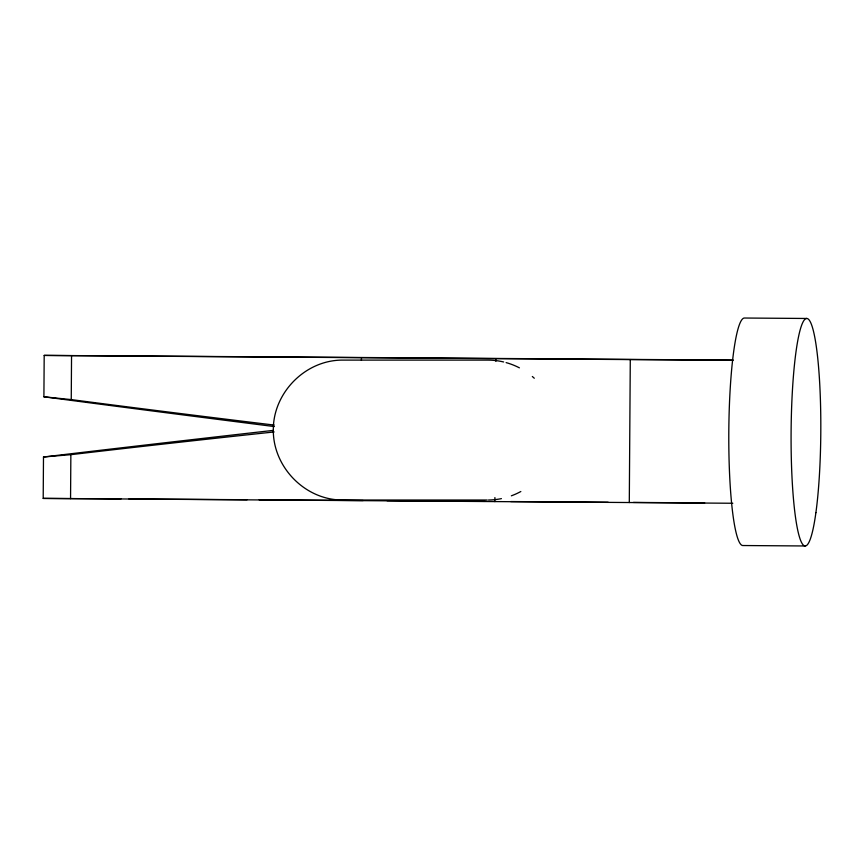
<?xml version="1.0" encoding="UTF-8"?>
<svg xmlns="http://www.w3.org/2000/svg" width="864" height="864" viewBox="0 0 864 864"><rect width="100%" height="100%" fill="white"/><g stroke="black" fill="none" stroke-linecap="round" stroke-linejoin="round"><path stroke-width="1.3" d="M732.812 503.258L43.2 498.409L43.492 457.002A827.496 13.338 -6.2 0 1 270.508 430.704L273.078 430.412M274.396 426.568L270.54 426.082A827.496 11.848 7 0 1 43.902 396.803L44.194 355.406A817.333 0.745 0.4 0 1 391.986 357.718L733.396 360.148M70.556 498.636L70.859 454.669A352.253 5.681 -6.2 0 1 274.147 431.946M274.19 425.077A352.253 5.044 7 0 1 71.248 399.6L71.55 355.633L44.194 355.406M361.422 360.374L361.444 357.674L71.55 355.633M494.878 501.617L494.899 497.578M495.85 361.325L495.86 358.625M629.294 502.567L630.288 359.575L732.478 360.256M43.492 457.002L70.859 454.669M487.21 500.018L342.176 500.018C304.83 499.954 272.786 466.787 273.305 429.57C273.294 392.353 305.802 359.64 343.148 360.104L488.182 360.104A69.962 69.358 -90 0 1 503.626 361.962M806.738 318.47L744.444 318.028A113.756 14.85 -89.6 0 0 728.806 431.784A113.756 14.85 -89.6 0 0 742.867 545.53L805.162 545.972M361.444 357.674L630.288 359.575M485.168 501.379L391.003 500.71A817.333 0.745 0.4 0 0 387.018 500.688M510.732 501.552L608.148 502.243M633.409 502.416L704.689 502.956M43.902 396.803L71.237 399.6M506.12 362.61A69.962 69.358 -90 0 1 519.404 367.837M532.332 376.51A69.962 69.358 -90 0 1 534.287 378.238M520.83 491.519A69.962 69.358 90 0 1 511.358 495.817M501.412 498.636A69.962 69.358 90 0 1 488.495 500.008M43.2 498.409A817.333 0.745 0.4 0 1 120.982 498.906M128.984 498.96A817.333 0.745 0.4 0 1 247.05 499.738M259.2 499.824A817.333 0.745 0.4 0 1 363.161 500.526M815.897 512.654A113.756 14.85 -89.6 0 0 810.551 322.348A113.756 14.85 -89.6 0 0 791.402 461.657A113.756 14.85 -89.6 0 0 815.897 512.654"/></g></svg>
